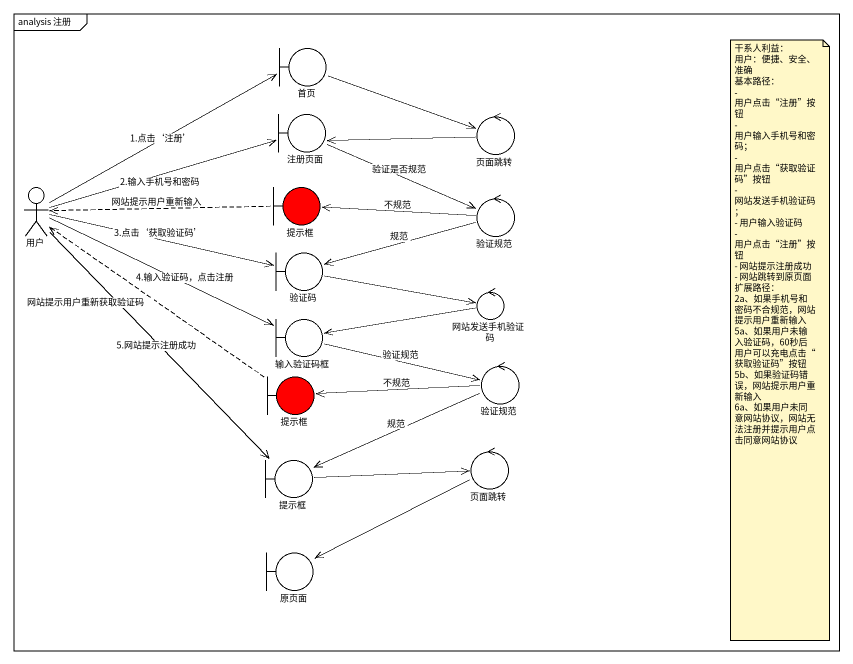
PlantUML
@startuml
mainframe analysis 注册
boundary 首页
boundary 注册页面
control 页面跳转
actor 用户
boundary 提示框 #FF0000
control 验证规范
boundary 验证码
boundary 输入验证码框
control 网站发送手机验证码
control "验证规范" as 验证规范_2
boundary "提示框" as 提示框_2 #FF0000
boundary "提示框" as 提示框_3
control "页面跳转" as 页面跳转_2
boundary 原页面
首页 -right-> 页面跳转
注册页面 -right-> 验证规范 : 验证是否规范
页面跳转 -left-> 注册页面
用户 -right-> 首页 : 1.点击‘注册’
用户 -right-> 注册页面 : 2.输入手机号和密码
用户 -right-> 验证码 : 3.点击‘获取验证码’
用户 -right-> 输入验证码框 : 4.输入验证码，点击注册
用户 --> 提示框_3 : 5.网站提示注册成功
提示框 .left.> 用户 : 网站提示用户重新输入
验证规范 -left-> 提示框 : 不规范
验证规范 -left-> 验证码 : 规范
验证码 -right-> 网站发送手机验证码
输入验证码框 -right-> 验证规范_2 : 验证规范
网站发送手机验证码 -left-> 输入验证码框
验证规范_2 -left-> 提示框_2 : 不规范
验证规范_2 -left-> 提示框_3 : 规范
提示框_2 .up.> 用户 : 网站提示用户重新获取验证码
提示框_3 -right-> 页面跳转_2
页面跳转_2 -left-> 原页面
note as N1
  干系人利益：
  用户：便捷、安全、准确
  基本路径：
  - 用户点击“注册”按钮
  - 用户输入手机号和密码；
  - 用户点击“获取验证码”按钮
  - 网站发送手机验证码；
  - 用户输入验证码
  - 用户点击“注册”按钮
  - 网站提示注册成功
  - 网站跳转到原页面
  扩展路径：
  2a、如果手机号和密码不合规范，网站提示用户重新输入
  5a、如果用户未输入验证码，60秒后用户可以充电点击“获取验证码”按钮
  5b、如果验证码错误，网站提示用户重新输入
  6a、如果用户未同意网站协议，网站无法注册并提示用户点击同意网站协议
end note
@enduml
